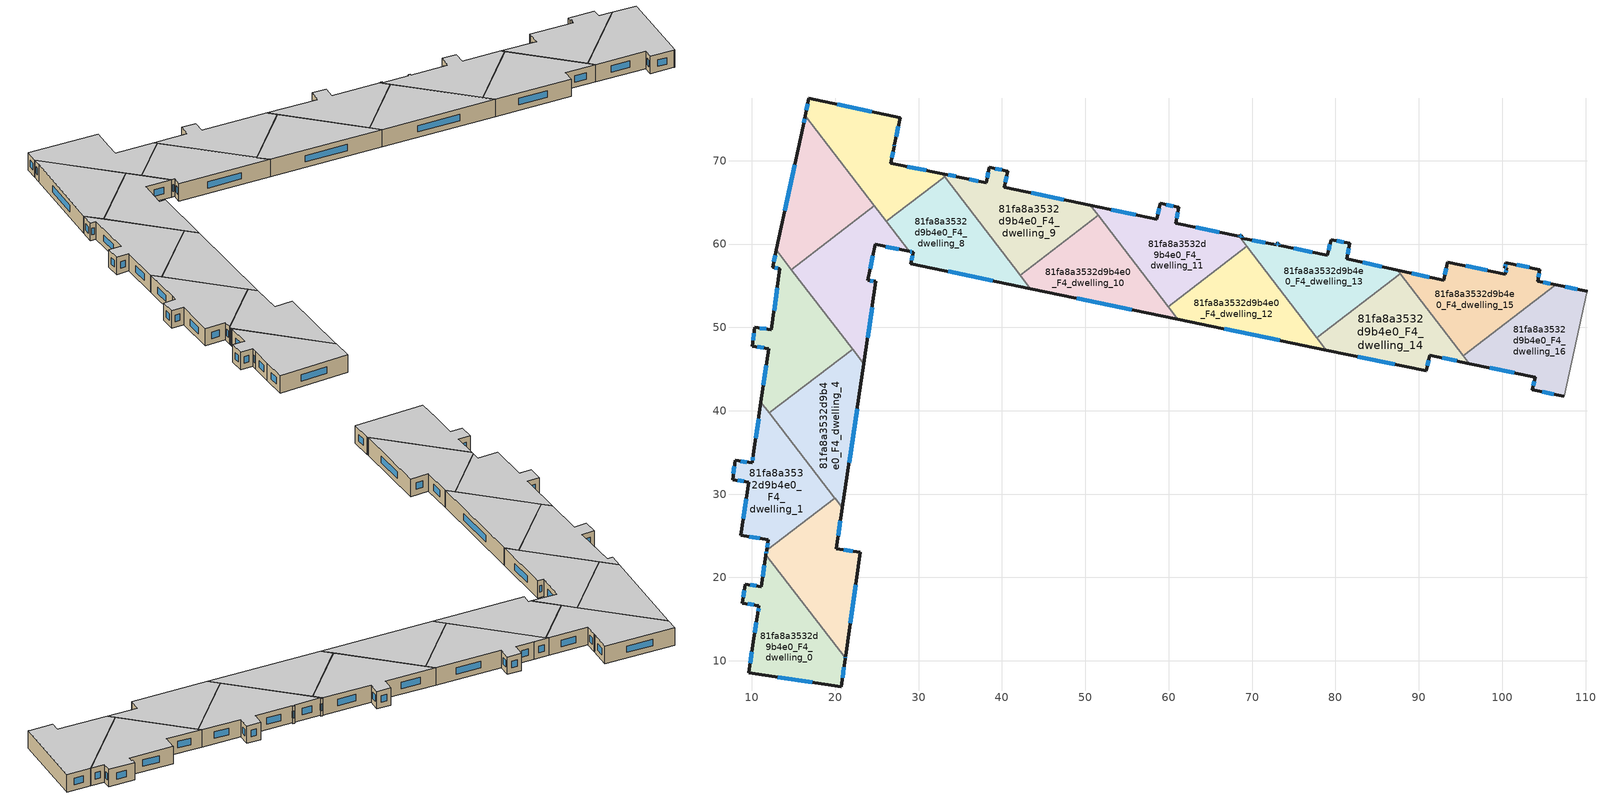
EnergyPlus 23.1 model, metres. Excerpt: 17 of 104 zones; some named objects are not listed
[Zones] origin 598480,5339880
81fa8a3532d9b4e0_F4_dwelling_0
 floor to 81fa8a3532d9b4e0_F3_dwelling_0 (EU_floor_Construction): 11.69,22.74 21.21,10.35 21.2,10.28 20.72,6.91 9.65,8.56 10.18,12.28 10.69,15.69 10.85,16.61 8.87,16.93 9.19,19.19 11.12,18.91 11.68,22.67 z12
 wall outside (EU_wall_Construction): 11.69,22.74 11.68,22.67 11.12,18.91 9.19,19.19 8.87,16.93 10.85,16.61 10.69,15.69 10.18,12.28 9.65,8.56 20.72,6.91 21.2,10.28 21.21,10.35 z12:15
 wall to 81fa8a3532d9b4e0_F4_dwelling_2 (EU_wall_Construction): 21.21,10.35 11.69,22.74 z12:15
 window (EU_Window_Construction): 20.87,7.97 21.05,9.22 / 13.12,8.04 17.25,7.43 / 10.02,11.12 9.82,9.72 / 10.53,14.62 10.34,13.35 / 10.8,16.32 10.74,15.98 / 9.49,16.83 10.23,16.71 / 9.09,18.48 8.97,17.64 / 10.51,19 9.8,19.1 / 11.51,21.49 11.29,20.09 z12.94:14.06
 ceiling to 81fa8a3532d9b4e0_F5_dwelling_0 (EU_floor_Construction): 20.72,6.91 21.2,10.28 21.21,10.35 11.69,22.74 11.68,22.67 11.12,18.91 9.19,19.19 8.87,16.93 10.85,16.61 10.69,15.69 10.18,12.28 9.65,8.56 z15
81fa8a3532d9b4e0_F4_dwelling_1
 floor to 81fa8a3532d9b4e0_F3_dwelling_1 (EU_floor_Construction): 11.09,41.05 19.94,29.52 11.77,23.24 11.96,24.52 8.69,25.05 9.64,31.44 7.68,31.74 8.01,34.05 10.04,33.76 10.17,34.7 z12
 wall outside (EU_wall_Construction): 11.09,41.05 10.17,34.7 10.04,33.76 8.01,34.05 7.68,31.74 9.64,31.44 8.69,25.05 11.96,24.52 11.77,23.24 z12:15
 wall to 81fa8a3532d9b4e0_F4_dwelling_2 (EU_wall_Construction): 11.77,23.24 19.94,29.52 z12:15
 wall to 81fa8a3532d9b4e0_F4_dwelling_4 (EU_wall_Construction): 19.94,29.52 12.1,39.73 z12:15
 wall to 81fa8a3532d9b4e0_F4_dwelling_3 (EU_wall_Construction): 12.1,39.74 11.09,41.05 z12:15
 window (EU_Window_Construction): 9.71,24.89 10.94,24.69 / 9.34,29.44 8.99,27.06 / 8.29,31.64 9.03,31.53 / 7.91,33.32 7.78,32.46 / 9.4,33.85 8.65,33.96 / 10.13,34.4 10.08,34.05 / 10.8,39.06 10.46,36.69 / 11.9,24.12 11.83,23.64 z12.94:14.06
 ceiling to 81fa8a3532d9b4e0_F5_dwelling_1 (EU_floor_Construction): 19.94,29.52 11.09,41.05 10.17,34.7 10.04,33.76 8.01,34.05 7.68,31.74 9.64,31.44 8.69,25.05 11.96,24.52 11.77,23.24 z15
81fa8a3532d9b4e0_F4_dwelling_10
 floor to 81fa8a3532d9b4e0_F3_dwelling_10 (EU_floor_Construction): 51.56,63.42 61.11,50.99 43.42,54.66 42.2,56.24 z12
 wall outside (EU_wall_Construction): 43.42,54.66 61.11,50.99 z12:15
 wall to 81fa8a3532d9b4e0_F4_dwelling_9 (EU_wall_Construction): 51.56,63.42 42.2,56.24 z12:15
 wall to 81fa8a3532d9b4e0_F4_dwelling_8 (EU_wall_Construction): 42.2,56.24 43.42,54.66 z12:15
 wall to 81fa8a3532d9b4e0_F4_dwelling_11 (EU_wall_Construction): 59.95,52.49 51.56,63.42 z12:15
 wall to 81fa8a3532d9b4e0_F4_dwelling_12 (EU_wall_Construction): 61.11,50.99 59.95,52.49 z12:15
 window (EU_Window_Construction): 48.96,53.51 55.56,52.14 z12.94:14.06
 ceiling to 81fa8a3532d9b4e0_F5_dwelling_10 (EU_floor_Construction): 61.11,50.99 51.56,63.42 42.2,56.24 43.42,54.66 z15
81fa8a3532d9b4e0_F4_dwelling_11
 floor to 81fa8a3532d9b4e0_F3_dwelling_11 (EU_floor_Construction): 68.45,60.91 69.36,59.72 59.95,52.49 50.62,64.64 58.55,62.97 59.02,64.88 61.21,64.42 60.83,62.51 z12
 wall outside (EU_wall_Construction): 68.45,60.91 60.83,62.51 61.21,64.42 59.02,64.88 58.55,62.97 50.62,64.64 z12:15
 wall to 81fa8a3532d9b4e0_F4_dwelling_12 (EU_wall_Construction): 59.95,52.49 69.36,59.72 z12:15
 wall to 81fa8a3532d9b4e0_F4_dwelling_13 (EU_wall_Construction): 69.36,59.72 68.45,60.91 z12:15
 wall to 81fa8a3532d9b4e0_F4_dwelling_9 (EU_wall_Construction): 50.62,64.64 51.56,63.42 z12:15
 window (EU_Window_Construction): 56.07,63.5 53.11,64.12 / 58.87,64.28 58.7,63.57 / 60.52,64.56 59.7,64.73 / 60.95,63.11 61.09,63.82 / 66.06,61.41 63.22,62.01 z12.94:14.06
 ceiling to 81fa8a3532d9b4e0_F5_dwelling_11 (EU_floor_Construction): 69.36,59.72 68.45,60.91 60.83,62.51 61.21,64.42 59.02,64.88 58.55,62.97 50.62,64.64 59.95,52.49 z15
81fa8a3532d9b4e0_F4_dwelling_12
 floor to 81fa8a3532d9b4e0_F3_dwelling_12 (EU_floor_Construction): 69.36,59.72 78.91,47.29 61.11,50.99 59.95,52.49 z12
 wall outside (EU_wall_Construction): 61.11,50.99 78.91,47.29 z12:15
 wall to 81fa8a3532d9b4e0_F4_dwelling_14 (EU_wall_Construction): 78.91,47.29 77.78,48.75 z12:15
 wall to 81fa8a3532d9b4e0_F4_dwelling_13 (EU_wall_Construction): 77.78,48.75 69.36,59.72 z12:15
 window (EU_Window_Construction): 66.69,49.83 73.33,48.45 z12.94:14.06
 ceiling to 81fa8a3532d9b4e0_F5_dwelling_12 (EU_floor_Construction): 78.91,47.29 69.36,59.72 59.95,52.49 61.11,50.99 z15
81fa8a3532d9b4e0_F4_dwelling_13
 floor to 81fa8a3532d9b4e0_F3_dwelling_13 (EU_floor_Construction): 87.45,56.87 87.79,56.43 77.79,48.75 68.45,60.91 68.49,60.9 68.51,61.02 68.81,60.96 68.76,60.72 72.89,59.9 72.93,60.08 73.23,60.01 73.19,59.85 79.04,58.65 79.49,60.54 81.7,60.08 81.34,58.21 z12
 wall outside (EU_wall_Construction): 87.45,56.87 81.34,58.21 81.7,60.08 79.49,60.54 79.04,58.65 73.19,59.85 73.23,60.01 72.93,60.08 72.89,59.9 68.76,60.72 68.81,60.96 68.51,61.02 68.49,60.9 68.45,60.91 z12:15
 wall to 81fa8a3532d9b4e0_F4_dwelling_14 (EU_wall_Construction): 77.79,48.75 87.79,56.43 z12:15
 wall to 81fa8a3532d9b4e0_F4_dwelling_15 (EU_wall_Construction): 87.79,56.43 87.45,56.87 z12:15
 window (EU_Window_Construction): 85.53,57.29 83.25,57.79 / 68.5,60.98 68.5,60.94 / 68.71,60.98 68.6,61 / 68.77,60.79 68.79,60.88 / 71.6,60.15 70.05,60.46 / 72.92,60.02 72.9,59.95 / 73.13,60.03 73.02,60.06 / 73.2,59.9 73.22,59.96 / 77.21,59.03 75.02,59.47 / 79.35,59.95 79.18,59.24 / 81.01,60.22 80.18,60.4 / 81.45,58.79 81.59,59.49 z12.94:14.06
 ceiling to 81fa8a3532d9b4e0_F5_dwelling_13 (EU_floor_Construction): 87.79,56.43 87.45,56.87 81.34,58.21 81.7,60.08 79.49,60.54 79.04,58.65 73.19,59.85 73.23,60.01 72.93,60.08 72.89,59.9 68.76,60.72 68.81,60.96 68.51,61.02 68.49,60.9 68.45,60.91 77.79,48.75 z15
81fa8a3532d9b4e0_F4_dwelling_14
 floor to 81fa8a3532d9b4e0_F3_dwelling_14 (EU_floor_Construction): 87.79,56.43 96.06,45.66 91.29,46.66 90.9,44.8 78.91,47.29 77.79,48.75 z12
 wall outside (EU_wall_Construction): 78.91,47.29 90.9,44.8 91.29,46.66 96.06,45.66 z12:15
 wall to 81fa8a3532d9b4e0_F4_dwelling_16 (EU_wall_Construction): 96.06,45.66 95.34,46.6 z12:15
 wall to 81fa8a3532d9b4e0_F4_dwelling_15 (EU_wall_Construction): 95.34,46.6 87.79,56.43 z12:15
 window (EU_Window_Construction): 91.02,45.38 91.17,46.07 / 82.66,46.51 87.14,45.58 / 92.79,46.34 94.56,45.97 z12.94:14.06
 ceiling to 81fa8a3532d9b4e0_F5_dwelling_14 (EU_floor_Construction): 96.06,45.66 87.79,56.43 77.79,48.75 78.91,47.29 90.9,44.8 91.29,46.66 z15
81fa8a3532d9b4e0_F4_dwelling_15
 floor to 81fa8a3532d9b4e0_F3_dwelling_15 (EU_floor_Construction): 104.54,56.93 104.27,55.56 106.42,55.11 95.34,46.6 87.45,56.87 92.98,55.67 93.43,57.72 93.45,57.83 100.37,56.38 100.56,57.1 100.3,57.17 100.45,57.78 z12
 wall outside (EU_wall_Construction): 106.42,55.11 104.27,55.56 104.54,56.93 100.45,57.78 100.3,57.17 100.56,57.1 100.37,56.38 93.45,57.83 93.43,57.72 92.98,55.67 87.45,56.87 z12:15
 wall to 81fa8a3532d9b4e0_F4_dwelling_16 (EU_wall_Construction): 95.34,46.6 106.42,55.11 z12:15
 window (EU_Window_Construction): 103.26,57.2 101.73,57.51 / 104.35,55.99 104.45,56.5 / 105.74,55.25 104.94,55.42 / 91.25,56.04 89.18,56.49 / 93.29,57.08 93.12,56.31 / 98.2,56.83 95.62,57.38 / 100.5,56.87 100.43,56.6 / 100.38,57.15 100.48,57.12 / 100.4,57.59 100.35,57.36 z12.94:14.06
 ceiling to 81fa8a3532d9b4e0_F5_dwelling_15 (EU_floor_Construction): 106.42,55.11 104.27,55.56 104.54,56.93 100.45,57.78 100.3,57.17 100.56,57.1 100.37,56.38 93.45,57.83 93.43,57.72 92.98,55.67 87.45,56.87 95.34,46.6 z15
81fa8a3532d9b4e0_F4_dwelling_16
 floor to 81fa8a3532d9b4e0_F3_dwelling_16 (EU_floor_Construction): 110.18,54.31 110.14,54.14 107.48,41.72 107.37,41.74 103.63,42.52 103.95,44.02 96.06,45.66 95.34,46.6 106.42,55.11 z12
 wall outside (EU_wall_Construction): 96.06,45.66 103.95,44.02 103.63,42.52 107.37,41.74 / 110.18,54.31 106.42,55.11 z12:15
 wall adiabatic (EU_wall_Construction): 107.37,41.74 107.48,41.72 110.14,54.14 110.18,54.31 z12:15
 window (EU_Window_Construction): 104.8,42.28 106.2,41.99 / 103.85,43.55 103.73,42.99 / 98.53,45.15 101.47,44.53 / 109,54.56 107.6,54.86 z12.94:14.06
 ceiling to 81fa8a3532d9b4e0_F5_dwelling_16 (EU_floor_Construction): 107.48,41.72 110.14,54.14 110.18,54.31 106.42,55.11 95.34,46.6 96.06,45.66 103.95,44.02 103.63,42.52 107.37,41.74 z15
81fa8a3532d9b4e0_F4_dwelling_2
 floor to 81fa8a3532d9b4e0_F3_dwelling_2 (EU_floor_Construction): 20.85,28.34 20.13,23.45 23.01,23.03 21.24,10.58 21.23,10.47 21.21,10.35 11.69,22.74 11.77,23.24 19.94,29.52 19.97,29.48 z12
 wall outside (EU_wall_Construction): 21.21,10.35 21.23,10.47 21.24,10.58 23.01,23.03 20.13,23.45 20.85,28.34 / 11.77,23.24 11.69,22.74 z12:15
 wall to 81fa8a3532d9b4e0_F4_dwelling_4 (EU_wall_Construction): 20.85,28.34 19.97,29.48 19.94,29.52 z12:15
 window (EU_Window_Construction): 20.35,24.98 20.62,26.81 / 22.11,23.16 21.03,23.32 / 21.8,14.49 22.46,19.13 / 21.22,10.39 21.22,10.43 / 11.75,23.09 11.72,22.9 z12.94:14.06
 ceiling to 81fa8a3532d9b4e0_F5_dwelling_2 (EU_floor_Construction): 21.24,10.58 23.01,23.03 20.13,23.45 20.85,28.34 19.97,29.48 19.94,29.52 11.77,23.24 11.69,22.74 21.21,10.35 21.23,10.47 z15
81fa8a3532d9b4e0_F4_dwelling_3
 floor to 81fa8a3532d9b4e0_F3_dwelling_3 (EU_floor_Construction): 13.35,57.02 12.48,57.21 12.94,59.31 22.08,47.4 12.1,39.74 11.09,41.05 12.04,47.47 10.05,47.76 10.34,50.01 12.35,49.72 z12
 wall outside (EU_wall_Construction): 12.94,59.31 12.48,57.21 13.35,57.02 12.35,49.72 10.34,50.01 10.05,47.76 12.04,47.47 11.09,41.05 z12:15
 wall to 81fa8a3532d9b4e0_F4_dwelling_4 (EU_wall_Construction): 12.1,39.74 22.08,47.4 z12:15
 wall to 81fa8a3532d9b4e0_F4_dwelling_6 (EU_wall_Construction): 22.08,47.4 14.75,56.94 z12:15
 wall to 81fa8a3532d9b4e0_F4_dwelling_5 (EU_wall_Construction): 14.75,56.94 12.94,59.31 z12:15
 window (EU_Window_Construction): 11.72,49.81 10.97,49.92 / 13.04,54.73 12.67,52.01 / 12.76,57.15 13.08,57.08 / 12.79,58.65 12.62,57.87 / 11.74,45.46 11.39,43.06 / 10.67,47.67 11.41,47.56 / 10.25,49.31 10.14,48.47 z12.94:14.06
 ceiling to 81fa8a3532d9b4e0_F5_dwelling_3 (EU_floor_Construction): 22.08,47.4 12.94,59.31 12.48,57.21 13.35,57.02 12.35,49.72 10.34,50.01 10.05,47.76 12.04,47.47 11.09,41.05 12.1,39.74 z15
81fa8a3532d9b4e0_F4_dwelling_4
 floor to 81fa8a3532d9b4e0_F3_dwelling_4 (EU_floor_Construction): 22.08,47.4 23.42,45.66 20.85,28.34 12.1,39.74 z12
 wall outside (EU_wall_Construction): 20.85,28.34 23.42,45.66 z12:15
 wall to 81fa8a3532d9b4e0_F4_dwelling_6 (EU_wall_Construction): 23.42,45.66 22.08,47.4 z12:15
 window (EU_Window_Construction): 21.65,33.77 22.61,40.23 z12.94:14.06
 ceiling to 81fa8a3532d9b4e0_F5_dwelling_4 (EU_floor_Construction): 20.85,28.34 23.42,45.66 22.08,47.4 12.1,39.74 z15
81fa8a3532d9b4e0_F4_dwelling_5
 floor to 81fa8a3532d9b4e0_F3_dwelling_5 (EU_floor_Construction): 16.39,75.38 24.69,64.57 14.75,56.94 12.94,59.31 16.15,74.17 z12
 wall outside (EU_wall_Construction): 16.39,75.38 16.15,74.17 12.94,59.31 z12:15
 wall to 81fa8a3532d9b4e0_F4_dwelling_6 (EU_wall_Construction): 14.75,56.94 24.69,64.57 z12:15
 wall to 81fa8a3532d9b4e0_F4_dwelling_7 (EU_wall_Construction): 24.69,64.57 16.39,75.38 z12:15
 window (EU_Window_Construction): 16.32,75 16.23,74.55 / 15.14,69.51 13.94,63.97 z12.94:14.06
 ceiling to 81fa8a3532d9b4e0_F5_dwelling_5 (EU_floor_Construction): 24.69,64.57 16.39,75.38 16.15,74.17 12.94,59.31 14.75,56.94 z15
81fa8a3532d9b4e0_F4_dwelling_6
 floor to 81fa8a3532d9b4e0_F3_dwelling_6 (EU_floor_Construction): 24.69,64.57 28.87,59.12 24.81,59.97 23.92,55.65 24.88,55.51 23.42,45.66 14.75,56.94 z12
 wall outside (EU_wall_Construction): 23.42,45.66 24.88,55.51 23.92,55.65 24.81,59.97 28.87,59.12 z12:15
 wall to 81fa8a3532d9b4e0_F4_dwelling_8 (EU_wall_Construction): 28.87,59.12 26.12,62.71 z12:15
 wall to 81fa8a3532d9b4e0_F4_dwelling_7 (EU_wall_Construction): 26.12,62.71 24.69,64.57 z12:15
 window (EU_Window_Construction): 26.08,59.7 27.6,59.39 / 24.2,57.01 24.53,58.62 / 24.58,55.55 24.22,55.61 / 23.87,48.75 24.42,52.42 z12.94:14.06
 ceiling to 81fa8a3532d9b4e0_F5_dwelling_6 (EU_floor_Construction): 23.42,45.66 24.88,55.51 23.92,55.65 24.81,59.97 28.87,59.12 24.69,64.57 14.75,56.94 z15
81fa8a3532d9b4e0_F4_dwelling_7
 floor to 81fa8a3532d9b4e0_F3_dwelling_7 (EU_floor_Construction): 27.8,75.14 27.11,71.87 27.08,71.73 26.69,69.69 32.84,68.44 33.12,68.08 26.12,62.71 16.39,75.38 16.82,77.47 z12
 wall outside (EU_wall_Construction): 32.84,68.44 26.69,69.69 27.08,71.73 27.11,71.87 27.8,75.14 16.82,77.47 16.39,75.38 z12:15
 wall to 81fa8a3532d9b4e0_F4_dwelling_8 (EU_wall_Construction): 26.12,62.71 33.12,68.08 z12:15
 wall to 81fa8a3532d9b4e0_F4_dwelling_9 (EU_wall_Construction): 33.12,68.08 32.84,68.44 z12:15
 window (EU_Window_Construction): 16.69,76.82 16.53,76.03 / 24.36,75.87 20.26,76.74 / 27.33,72.89 27.58,74.11 / 27.09,71.77 27.1,71.82 / 26.81,70.33 26.96,71.09 / 30.91,68.83 28.62,69.3 z12.94:14.06
 ceiling to 81fa8a3532d9b4e0_F5_dwelling_7 (EU_floor_Construction): 33.12,68.08 32.84,68.44 26.69,69.69 27.08,71.73 27.11,71.87 27.8,75.14 16.82,77.47 16.39,75.38 26.12,62.71 z15
81fa8a3532d9b4e0_F4_dwelling_8
 floor to 81fa8a3532d9b4e0_F3_dwelling_8 (EU_floor_Construction): 33.12,68.08 43.42,54.66 29.06,57.64 29.35,59.03 28.87,59.12 26.12,62.71 z12
 wall outside (EU_wall_Construction): 28.87,59.12 29.35,59.03 29.06,57.64 43.42,54.66 z12:15
 wall to 81fa8a3532d9b4e0_F4_dwelling_9 (EU_wall_Construction): 42.2,56.24 33.12,68.08 z12:15
 window (EU_Window_Construction): 29.26,58.59 29.15,58.08 / 29.02,59.09 29.2,59.06 / 33.56,56.71 38.92,55.59 z12.94:14.06
 ceiling to 81fa8a3532d9b4e0_F5_dwelling_8 (EU_floor_Construction): 43.42,54.66 33.12,68.08 26.12,62.71 28.87,59.12 29.35,59.03 29.06,57.64 z15
81fa8a3532d9b4e0_F4_dwelling_9
 floor to 81fa8a3532d9b4e0_F3_dwelling_9 (EU_floor_Construction): 50.62,64.64 51.56,63.42 42.2,56.24 32.84,68.44 35.16,67.96 38.1,67.35 38.48,69.2 40.69,68.76 40.3,66.84 z12
 wall outside (EU_wall_Construction): 50.62,64.64 40.3,66.84 40.69,68.76 38.48,69.2 38.1,67.35 35.16,67.96 32.84,68.44 z12:15
 window (EU_Window_Construction): 37.18,67.54 36.08,67.77 / 38.36,68.62 38.22,67.93 / 40,68.9 39.17,69.06 / 40.42,67.44 40.57,68.16 / 47.39,65.33 43.54,66.15 / 34.43,68.11 33.57,68.29 z12.94:14.06
 ceiling to 81fa8a3532d9b4e0_F5_dwelling_9 (EU_floor_Construction): 51.56,63.42 50.62,64.64 40.3,66.84 40.69,68.76 38.48,69.2 38.1,67.35 35.16,67.96 32.84,68.44 42.2,56.24 z15
[Building]
EU S2 Campaign: North Axis=0; Terrain=City; Solar Distribution=FullExterior
[Site:Location]
Vienna: Latitude=48; Longitude=16.5; Time Zone=1; Elevation=183
[SizingPeriod:WeatherFileDays]
AnnualSizingPeriod: Begin Month=1; Begin Day of Month=1; End Month=12; End Day of Month=31; Day of Week for Start Day=Monday; Use Weather File Daylight Saving Period=No; Use Weather File Rain and Snow Indicators=No
[MATERIAL]
EU_InternalMass_Material: Roughness=MediumRough; Thickness=0.1; Conductivity=1; Density=1800; Specific Heat=900; Thermal Absorptance=0.9; Solar Absorptance=0.7; Visible Absorptance=0.7
[MATERIAL:NOMASS] Roughness=MediumRough; Thermal Absorptance=0.9; Solar Absorptance=0.7; Visible Absorptance=0.7
Name | Thermal Resistance
EU_wall_NoMass | 0.914258
EU_floor_NoMass | 1.09711
[WINDOWMATERIAL:SIMPLEGLAZINGSYSTEM]
EU_Window_SimpleGlazing: UFactor=2.09642; Solar Heat Gain Coefficient=0.65; Visible Transmittance=0.65
[CONSTRUCTION]
EU_wall_Construction: EU_wall_NoMass
EU_floor_Construction: EU_floor_NoMass
EU_Window_Construction: EU_Window_SimpleGlazing
EU_InternalMass_Construction: EU_InternalMass_Material
[ZONE] Type=1; Multiplier=1; Ceiling Height=autocalculate; Floor Area=autocalculate; Part of Total Floor Area=Yes
Name | Volume
81fa8a3532d9b4e0_F4_dwelling_0 | 312.407
81fa8a3532d9b4e0_F4_dwelling_1 | 312.416
81fa8a3532d9b4e0_F4_dwelling_10 | 312.663
81fa8a3532d9b4e0_F4_dwelling_11 | 312.694
81fa8a3532d9b4e0_F4_dwelling_12 | 312.702
81fa8a3532d9b4e0_F4_dwelling_13 | 312.659
81fa8a3532d9b4e0_F4_dwelling_14 | 312.628
81fa8a3532d9b4e0_F4_dwelling_15 | 312.686
81fa8a3532d9b4e0_F4_dwelling_16 | 312.649
81fa8a3532d9b4e0_F4_dwelling_2 | 313.17
81fa8a3532d9b4e0_F4_dwelling_3 | 312.651
81fa8a3532d9b4e0_F4_dwelling_4 | 312.67
81fa8a3532d9b4e0_F4_dwelling_5 | 311.777
81fa8a3532d9b4e0_F4_dwelling_6 | 311.788
81fa8a3532d9b4e0_F4_dwelling_7 | 313.587
81fa8a3532d9b4e0_F4_dwelling_8 | 313.543
81fa8a3532d9b4e0_F4_dwelling_9 | 312.627
[INTERNALMASS] Construction=EU_InternalMass_Construction
Name | Zone or ZoneList | Surface Area
81fa8a3532d9b4e0_F4_dwelling_0_EU_InternalMass | 81fa8a3532d9b4e0_F4_dwelling_0 | 104.135
81fa8a3532d9b4e0_F4_dwelling_1_EU_InternalMass | 81fa8a3532d9b4e0_F4_dwelling_1 | 104.14
81fa8a3532d9b4e0_F4_dwelling_2_EU_InternalMass | 81fa8a3532d9b4e0_F4_dwelling_2 | 104.391
81fa8a3532d9b4e0_F4_dwelling_3_EU_InternalMass | 81fa8a3532d9b4e0_F4_dwelling_3 | 104.218
81fa8a3532d9b4e0_F4_dwelling_4_EU_InternalMass | 81fa8a3532d9b4e0_F4_dwelling_4 | 104.228
81fa8a3532d9b4e0_F4_dwelling_5_EU_InternalMass | 81fa8a3532d9b4e0_F4_dwelling_5 | 103.924
81fa8a3532d9b4e0_F4_dwelling_6_EU_InternalMass | 81fa8a3532d9b4e0_F4_dwelling_6 | 103.928
81fa8a3532d9b4e0_F4_dwelling_7_EU_InternalMass | 81fa8a3532d9b4e0_F4_dwelling_7 | 104.529
81fa8a3532d9b4e0_F4_dwelling_8_EU_InternalMass | 81fa8a3532d9b4e0_F4_dwelling_8 | 104.516
81fa8a3532d9b4e0_F4_dwelling_9_EU_InternalMass | 81fa8a3532d9b4e0_F4_dwelling_9 | 104.211
81fa8a3532d9b4e0_F4_dwelling_10_EU_InternalMass | 81fa8a3532d9b4e0_F4_dwelling_10 | 104.215
81fa8a3532d9b4e0_F4_dwelling_11_EU_InternalMass | 81fa8a3532d9b4e0_F4_dwelling_11 | 104.222
81fa8a3532d9b4e0_F4_dwelling_12_EU_InternalMass | 81fa8a3532d9b4e0_F4_dwelling_12 | 104.237
81fa8a3532d9b4e0_F4_dwelling_13_EU_InternalMass | 81fa8a3532d9b4e0_F4_dwelling_13 | 104.221
81fa8a3532d9b4e0_F4_dwelling_14_EU_InternalMass | 81fa8a3532d9b4e0_F4_dwelling_14 | 104.207
81fa8a3532d9b4e0_F4_dwelling_15_EU_InternalMass | 81fa8a3532d9b4e0_F4_dwelling_15 | 104.227
81fa8a3532d9b4e0_F4_dwelling_16_EU_InternalMass | 81fa8a3532d9b4e0_F4_dwelling_16 | 104.216
[OTHEREQUIPMENT] Fuel Type=Electricity; Design Level Calculation Method=Watts/Area; Power per Zone Floor Area=1; Fraction Latent=0; Fraction Radiant=0; Fraction Lost=0; Carbon Dioxide Generation Rate=0; EndUse Subcategory=EU_Step8_InternalGains
Name | Zone or ZoneList or Space or SpaceList | Schedule
EU_Step8_InternalGain_81fa8a3532d9b4e0_F4_dwelling_0_f000 | 81fa8a3532d9b4e0_F4_dwelling_0 | EU_Step8_GainSchedule_81fa8a3532d9b4e0_F4_dwelling_0_f000
EU_Step8_InternalGain_81fa8a3532d9b4e0_F4_dwelling_1_f000 | 81fa8a3532d9b4e0_F4_dwelling_1 | EU_Step8_GainSchedule_81fa8a3532d9b4e0_F4_dwelling_1_f000
EU_Step8_InternalGain_81fa8a3532d9b4e0_F4_dwelling_2_f000 | 81fa8a3532d9b4e0_F4_dwelling_2 | EU_Step8_GainSchedule_81fa8a3532d9b4e0_F4_dwelling_2_f000
EU_Step8_InternalGain_81fa8a3532d9b4e0_F4_dwelling_3_f000 | 81fa8a3532d9b4e0_F4_dwelling_3 | EU_Step8_GainSchedule_81fa8a3532d9b4e0_F4_dwelling_3_f000
EU_Step8_InternalGain_81fa8a3532d9b4e0_F4_dwelling_4_f000 | 81fa8a3532d9b4e0_F4_dwelling_4 | EU_Step8_GainSchedule_81fa8a3532d9b4e0_F4_dwelling_4_f000
EU_Step8_InternalGain_81fa8a3532d9b4e0_F4_dwelling_5_f000 | 81fa8a3532d9b4e0_F4_dwelling_5 | EU_Step8_GainSchedule_81fa8a3532d9b4e0_F4_dwelling_5_f000
EU_Step8_InternalGain_81fa8a3532d9b4e0_F4_dwelling_6_f000 | 81fa8a3532d9b4e0_F4_dwelling_6 | EU_Step8_GainSchedule_81fa8a3532d9b4e0_F4_dwelling_6_f000
EU_Step8_InternalGain_81fa8a3532d9b4e0_F4_dwelling_7_f000 | 81fa8a3532d9b4e0_F4_dwelling_7 | EU_Step8_GainSchedule_81fa8a3532d9b4e0_F4_dwelling_7_f000
EU_Step8_InternalGain_81fa8a3532d9b4e0_F4_dwelling_8_f000 | 81fa8a3532d9b4e0_F4_dwelling_8 | EU_Step8_GainSchedule_81fa8a3532d9b4e0_F4_dwelling_8_f000
EU_Step8_InternalGain_81fa8a3532d9b4e0_F4_dwelling_9_f000 | 81fa8a3532d9b4e0_F4_dwelling_9 | EU_Step8_GainSchedule_81fa8a3532d9b4e0_F4_dwelling_9_f000
EU_Step8_InternalGain_81fa8a3532d9b4e0_F4_dwelling_10_f000 | 81fa8a3532d9b4e0_F4_dwelling_10 | EU_Step8_GainSchedule_81fa8a3532d9b4e0_F4_dwelling_10_f000
EU_Step8_InternalGain_81fa8a3532d9b4e0_F4_dwelling_11_f000 | 81fa8a3532d9b4e0_F4_dwelling_11 | EU_Step8_GainSchedule_81fa8a3532d9b4e0_F4_dwelling_11_f000
EU_Step8_InternalGain_81fa8a3532d9b4e0_F4_dwelling_12_f000 | 81fa8a3532d9b4e0_F4_dwelling_12 | EU_Step8_GainSchedule_81fa8a3532d9b4e0_F4_dwelling_12_f000
EU_Step8_InternalGain_81fa8a3532d9b4e0_F4_dwelling_13_f000 | 81fa8a3532d9b4e0_F4_dwelling_13 | EU_Step8_GainSchedule_81fa8a3532d9b4e0_F4_dwelling_13_f000
EU_Step8_InternalGain_81fa8a3532d9b4e0_F4_dwelling_14_f000 | 81fa8a3532d9b4e0_F4_dwelling_14 | EU_Step8_GainSchedule_81fa8a3532d9b4e0_F4_dwelling_14_f000
EU_Step8_InternalGain_81fa8a3532d9b4e0_F4_dwelling_15_f000 | 81fa8a3532d9b4e0_F4_dwelling_15 | EU_Step8_GainSchedule_81fa8a3532d9b4e0_F4_dwelling_15_f000
EU_Step8_InternalGain_81fa8a3532d9b4e0_F4_dwelling_16_f000 | 81fa8a3532d9b4e0_F4_dwelling_16 | EU_Step8_GainSchedule_81fa8a3532d9b4e0_F4_dwelling_16_f000
[ZONEVENTILATION:DESIGNFLOWRATE] Schedule=EU_AlwaysOn; Design Flow Rate Calculation Method=AirChanges/Hour; Air Changes per Hour=0.546891; Ventilation Type=Natural; Fan Pressure Rise=0; Fan Total Efficiency=1; Constant Term Coefficient=1; Temperature Term Coefficient=0; Velocity Term Coefficient=0; Velocity Squared Term Coefficient=0; Minimum Indoor Temperature=-100; Maximum Indoor Temperature=100; Delta Temperature=-100; Minimum Outdoor Temperature=-100; Maximum Outdoor Temperature=100; Maximum Wind Speed=40
Name | Zone or ZoneList or Space or SpaceList
EU_ConstantAir_81fa8a3532d9b4e0_F4_dwelling_0 | 81fa8a3532d9b4e0_F4_dwelling_0
EU_ConstantAir_81fa8a3532d9b4e0_F4_dwelling_1 | 81fa8a3532d9b4e0_F4_dwelling_1
EU_ConstantAir_81fa8a3532d9b4e0_F4_dwelling_2 | 81fa8a3532d9b4e0_F4_dwelling_2
EU_ConstantAir_81fa8a3532d9b4e0_F4_dwelling_3 | 81fa8a3532d9b4e0_F4_dwelling_3
EU_ConstantAir_81fa8a3532d9b4e0_F4_dwelling_4 | 81fa8a3532d9b4e0_F4_dwelling_4
EU_ConstantAir_81fa8a3532d9b4e0_F4_dwelling_5 | 81fa8a3532d9b4e0_F4_dwelling_5
EU_ConstantAir_81fa8a3532d9b4e0_F4_dwelling_6 | 81fa8a3532d9b4e0_F4_dwelling_6
EU_ConstantAir_81fa8a3532d9b4e0_F4_dwelling_7 | 81fa8a3532d9b4e0_F4_dwelling_7
EU_ConstantAir_81fa8a3532d9b4e0_F4_dwelling_8 | 81fa8a3532d9b4e0_F4_dwelling_8
EU_ConstantAir_81fa8a3532d9b4e0_F4_dwelling_9 | 81fa8a3532d9b4e0_F4_dwelling_9
EU_ConstantAir_81fa8a3532d9b4e0_F4_dwelling_10 | 81fa8a3532d9b4e0_F4_dwelling_10
EU_ConstantAir_81fa8a3532d9b4e0_F4_dwelling_11 | 81fa8a3532d9b4e0_F4_dwelling_11
EU_ConstantAir_81fa8a3532d9b4e0_F4_dwelling_12 | 81fa8a3532d9b4e0_F4_dwelling_12
EU_ConstantAir_81fa8a3532d9b4e0_F4_dwelling_13 | 81fa8a3532d9b4e0_F4_dwelling_13
EU_ConstantAir_81fa8a3532d9b4e0_F4_dwelling_14 | 81fa8a3532d9b4e0_F4_dwelling_14
EU_ConstantAir_81fa8a3532d9b4e0_F4_dwelling_15 | 81fa8a3532d9b4e0_F4_dwelling_15
EU_ConstantAir_81fa8a3532d9b4e0_F4_dwelling_16 | 81fa8a3532d9b4e0_F4_dwelling_16
[HVACTEMPLATE:ZONE:IDEALLOADSAIRSYSTEM] System Availability Schedule=EU_AlwaysOn; Maximum Heating Supply Air Temperature=50; Minimum Cooling Supply Air Temperature=13; Maximum Heating Supply Air Humidity Ratio=0.0156; Minimum Cooling Supply Air Humidity Ratio=0.0077; Heating Limit=NoLimit; Cooling Limit=NoLimit; Heating Availability Schedule=EU_AlwaysOn; Cooling Availability Schedule=EU_CoolingOff; Dehumidification Control Type=ConstantSensibleHeatRatio; Cooling Sensible Heat Ratio=0.7; Dehumidification Setpoint=60; Humidification Control Type=None; Humidification Setpoint=30; Outdoor Air Method=None; Outdoor Air Flow Rate per Person=0.00944; Outdoor Air Flow Rate per Zone Floor Area=0; Outdoor Air Flow Rate per Zone=0; Demand Controlled Ventilation Type=None; Outdoor Air Economizer Type=NoEconomizer; Heat Recovery Type=None; Sensible Heat Recovery Effectiveness=0.7; Latent Heat Recovery Effectiveness=0.65
Name | Template Thermostat
81fa8a3532d9b4e0_F4_dwelling_0 | EU_HeatOnly_81fa8a3532d9b4e0_F4_dwelling_0
81fa8a3532d9b4e0_F4_dwelling_1 | EU_HeatOnly_81fa8a3532d9b4e0_F4_dwelling_1
81fa8a3532d9b4e0_F4_dwelling_2 | EU_HeatOnly_81fa8a3532d9b4e0_F4_dwelling_2
81fa8a3532d9b4e0_F4_dwelling_3 | EU_HeatOnly_81fa8a3532d9b4e0_F4_dwelling_3
81fa8a3532d9b4e0_F4_dwelling_4 | EU_HeatOnly_81fa8a3532d9b4e0_F4_dwelling_4
81fa8a3532d9b4e0_F4_dwelling_5 | EU_HeatOnly_81fa8a3532d9b4e0_F4_dwelling_5
81fa8a3532d9b4e0_F4_dwelling_6 | EU_HeatOnly_81fa8a3532d9b4e0_F4_dwelling_6
81fa8a3532d9b4e0_F4_dwelling_7 | EU_HeatOnly_81fa8a3532d9b4e0_F4_dwelling_7
81fa8a3532d9b4e0_F4_dwelling_8 | EU_HeatOnly_81fa8a3532d9b4e0_F4_dwelling_8
81fa8a3532d9b4e0_F4_dwelling_9 | EU_HeatOnly_81fa8a3532d9b4e0_F4_dwelling_9
81fa8a3532d9b4e0_F4_dwelling_10 | EU_HeatOnly_81fa8a3532d9b4e0_F4_dwelling_10
81fa8a3532d9b4e0_F4_dwelling_11 | EU_HeatOnly_81fa8a3532d9b4e0_F4_dwelling_11
81fa8a3532d9b4e0_F4_dwelling_12 | EU_HeatOnly_81fa8a3532d9b4e0_F4_dwelling_12
81fa8a3532d9b4e0_F4_dwelling_13 | EU_HeatOnly_81fa8a3532d9b4e0_F4_dwelling_13
81fa8a3532d9b4e0_F4_dwelling_14 | EU_HeatOnly_81fa8a3532d9b4e0_F4_dwelling_14
81fa8a3532d9b4e0_F4_dwelling_15 | EU_HeatOnly_81fa8a3532d9b4e0_F4_dwelling_15
81fa8a3532d9b4e0_F4_dwelling_16 | EU_HeatOnly_81fa8a3532d9b4e0_F4_dwelling_16
[SIZING:ZONE] Zone Cooling Design Supply Air Temperature Input Method=SupplyAirTemperature; Zone Cooling Design Supply Air Temperature=13; Zone Heating Design Supply Air Temperature Input Method=SupplyAirTemperature; Zone Heating Design Supply Air Temperature=50; Zone Cooling Design Supply Air Humidity Ratio=0.008; Zone Heating Design Supply Air Humidity Ratio=0.008; Cooling Design Air Flow Method=DesignDay; Cooling Design Air Flow Rate=0; Cooling Minimum Air Flow per Zone Floor Area=0.000762; Cooling Minimum Air Flow=0; Cooling Minimum Air Flow Fraction=0.2; Heating Design Air Flow Method=DesignDay; Heating Design Air Flow Rate=0; Heating Maximum Air Flow per Zone Floor Area=0.002032; Heating Maximum Air Flow=0.141576; Heating Maximum Air Flow Fraction=0.3; Account for Dedicated Outdoor Air System=No; Dedicated Outdoor Air System Control Strategy=NeutralSupplyAir; Dedicated Outdoor Air Low Setpoint Temperature for Design=autosize; Dedicated Outdoor Air High Setpoint Temperature for Design=autosize; Zone Load Sizing Method=Sensible Load Only No Latent Load; Zone Latent Cooling Design Supply Air Humidity Ratio Input Method=HumidityRatioDifference; Zone Cooling Design Supply Air Humidity Ratio Difference=0.005; Zone Latent Heating Design Supply Air Humidity Ratio Input Method=HumidityRatioDifference; Zone Humidification Design Supply Air Humidity Ratio Difference=0.005
81fa8a3532d9b4e0_F4_dwelling_0; 81fa8a3532d9b4e0_F4_dwelling_1; 81fa8a3532d9b4e0_F4_dwelling_2; 81fa8a3532d9b4e0_F4_dwelling_3; 81fa8a3532d9b4e0_F4_dwelling_4; 81fa8a3532d9b4e0_F4_dwelling_5; 81fa8a3532d9b4e0_F4_dwelling_6; 81fa8a3532d9b4e0_F4_dwelling_7; 81fa8a3532d9b4e0_F4_dwelling_8; 81fa8a3532d9b4e0_F4_dwelling_9; 81fa8a3532d9b4e0_F4_dwelling_10; 81fa8a3532d9b4e0_F4_dwelling_11; 81fa8a3532d9b4e0_F4_dwelling_12; 81fa8a3532d9b4e0_F4_dwelling_13; 81fa8a3532d9b4e0_F4_dwelling_14; 81fa8a3532d9b4e0_F4_dwelling_15; 81fa8a3532d9b4e0_F4_dwelling_16
[SCHEDULE:CONSTANT]
Name | Hourly Value
EU_AlwaysOn | 1
EU_CoolingOff | 0
[SCHEDULE:FILE] Column Number=1; Rows to Skip at Top=0; Number of Hours of Data=8760; Column Separator=Comma; Interpolate to Timestep=No; Minutes per Item=60; Adjust Schedule for Daylight Savings=Yes
Name | File
EU_Step8_GainSchedule_81fa8a3532d9b4e0_F4_dwelling_0_f000 | ../../schedules/81fa8a3532d9b4e0/81fa8a3532d9b4e0_F4_dwelling_0_f000_gain.csv
EU_Step8_GainSchedule_81fa8a3532d9b4e0_F4_dwelling_1_f000 | ../../schedules/81fa8a3532d9b4e0/81fa8a3532d9b4e0_F4_dwelling_1_f000_gain.csv
EU_Step8_GainSchedule_81fa8a3532d9b4e0_F4_dwelling_2_f000 | ../../schedules/81fa8a3532d9b4e0/81fa8a3532d9b4e0_F4_dwelling_2_f000_gain.csv
EU_Step8_GainSchedule_81fa8a3532d9b4e0_F4_dwelling_3_f000 | ../../schedules/81fa8a3532d9b4e0/81fa8a3532d9b4e0_F4_dwelling_3_f000_gain.csv
EU_Step8_GainSchedule_81fa8a3532d9b4e0_F4_dwelling_4_f000 | ../../schedules/81fa8a3532d9b4e0/81fa8a3532d9b4e0_F4_dwelling_4_f000_gain.csv
EU_Step8_GainSchedule_81fa8a3532d9b4e0_F4_dwelling_5_f000 | ../../schedules/81fa8a3532d9b4e0/81fa8a3532d9b4e0_F4_dwelling_5_f000_gain.csv
EU_Step8_GainSchedule_81fa8a3532d9b4e0_F4_dwelling_6_f000 | ../../schedules/81fa8a3532d9b4e0/81fa8a3532d9b4e0_F4_dwelling_6_f000_gain.csv
EU_Step8_GainSchedule_81fa8a3532d9b4e0_F4_dwelling_7_f000 | ../../schedules/81fa8a3532d9b4e0/81fa8a3532d9b4e0_F4_dwelling_7_f000_gain.csv
EU_Step8_GainSchedule_81fa8a3532d9b4e0_F4_dwelling_8_f000 | ../../schedules/81fa8a3532d9b4e0/81fa8a3532d9b4e0_F4_dwelling_8_f000_gain.csv
EU_Step8_GainSchedule_81fa8a3532d9b4e0_F4_dwelling_9_f000 | ../../schedules/81fa8a3532d9b4e0/81fa8a3532d9b4e0_F4_dwelling_9_f000_gain.csv
EU_Step8_GainSchedule_81fa8a3532d9b4e0_F4_dwelling_10_f000 | ../../schedules/81fa8a3532d9b4e0/81fa8a3532d9b4e0_F4_dwelling_10_f000_gain.csv
EU_Step8_GainSchedule_81fa8a3532d9b4e0_F4_dwelling_11_f000 | ../../schedules/81fa8a3532d9b4e0/81fa8a3532d9b4e0_F4_dwelling_11_f000_gain.csv
EU_Step8_GainSchedule_81fa8a3532d9b4e0_F4_dwelling_12_f000 | ../../schedules/81fa8a3532d9b4e0/81fa8a3532d9b4e0_F4_dwelling_12_f000_gain.csv
EU_Step8_GainSchedule_81fa8a3532d9b4e0_F4_dwelling_13_f000 | ../../schedules/81fa8a3532d9b4e0/81fa8a3532d9b4e0_F4_dwelling_13_f000_gain.csv
EU_Step8_GainSchedule_81fa8a3532d9b4e0_F4_dwelling_14_f000 | ../../schedules/81fa8a3532d9b4e0/81fa8a3532d9b4e0_F4_dwelling_14_f000_gain.csv
EU_Step8_GainSchedule_81fa8a3532d9b4e0_F4_dwelling_15_f000 | ../../schedules/81fa8a3532d9b4e0/81fa8a3532d9b4e0_F4_dwelling_15_f000_gain.csv
EU_Step8_GainSchedule_81fa8a3532d9b4e0_F4_dwelling_16_f000 | ../../schedules/81fa8a3532d9b4e0/81fa8a3532d9b4e0_F4_dwelling_16_f000_gain.csv
